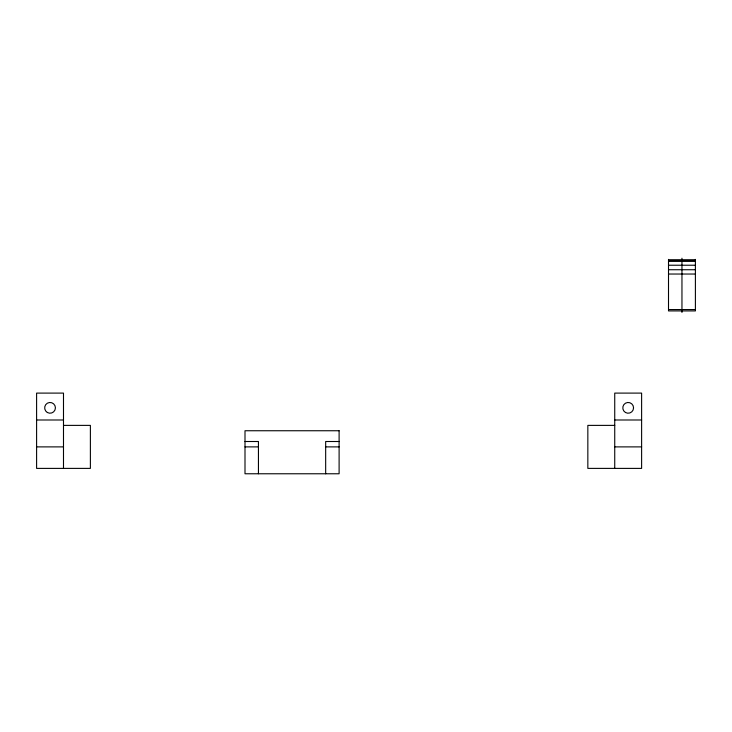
<?xml version="1.0" encoding="UTF-8"?>
<svg xmlns="http://www.w3.org/2000/svg" width="732" height="732" viewBox="0 0 732 732"><rect width="100%" height="100%" fill="white"/><g stroke="black" fill="none" stroke-linecap="round" stroke-linejoin="round"><path stroke-width="1.1" d="M668.508 260.052L695.4 260.052M668.508 260.226L695.4 260.226M668.508 261.388L695.4 261.388M668.508 265.231L695.4 265.231M668.508 269.733L695.4 269.733M668.508 274.033L695.4 274.033M668.508 309.554L695.4 309.554M36.6 419.994L63.492 419.994M614.734 419.994L641.616 419.994M63.492 425.383L90.384 425.383L90.384 468.389L36.6 468.398L36.6 393.102L63.492 393.102L63.492 468.398M614.734 425.383L587.842 425.383L587.842 468.389L641.616 468.398L641.616 393.102L614.734 393.102L614.734 468.398M245 441.506L258.442 441.506L258.442 473.769M339.108 441.506L325.667 441.506L325.667 473.769M36.6 446.886L63.492 446.886M245 446.886L258.442 446.886M325.667 446.886L339.108 446.886M614.734 446.886L641.616 446.886M695.4 259.393L695.4 310.926L668.508 310.917L668.508 259.393M681.959 258.231L681.959 260.29M681.959 260.555L681.959 312.436M339.108 430.745L245 430.745L245 473.769L339.108 473.769L339.108 430.745M47.36 412.5A5.38 5.38 0 0 0 55.422 407.843A5.38 5.38 0 0 0 47.36 403.186A5.38 5.38 0 0 0 47.36 412.5M625.485 412.5A5.38 5.38 0 0 0 633.555 407.843A5.38 5.38 0 0 0 625.485 403.186A5.38 5.38 0 0 0 625.485 412.5"/></g></svg>
